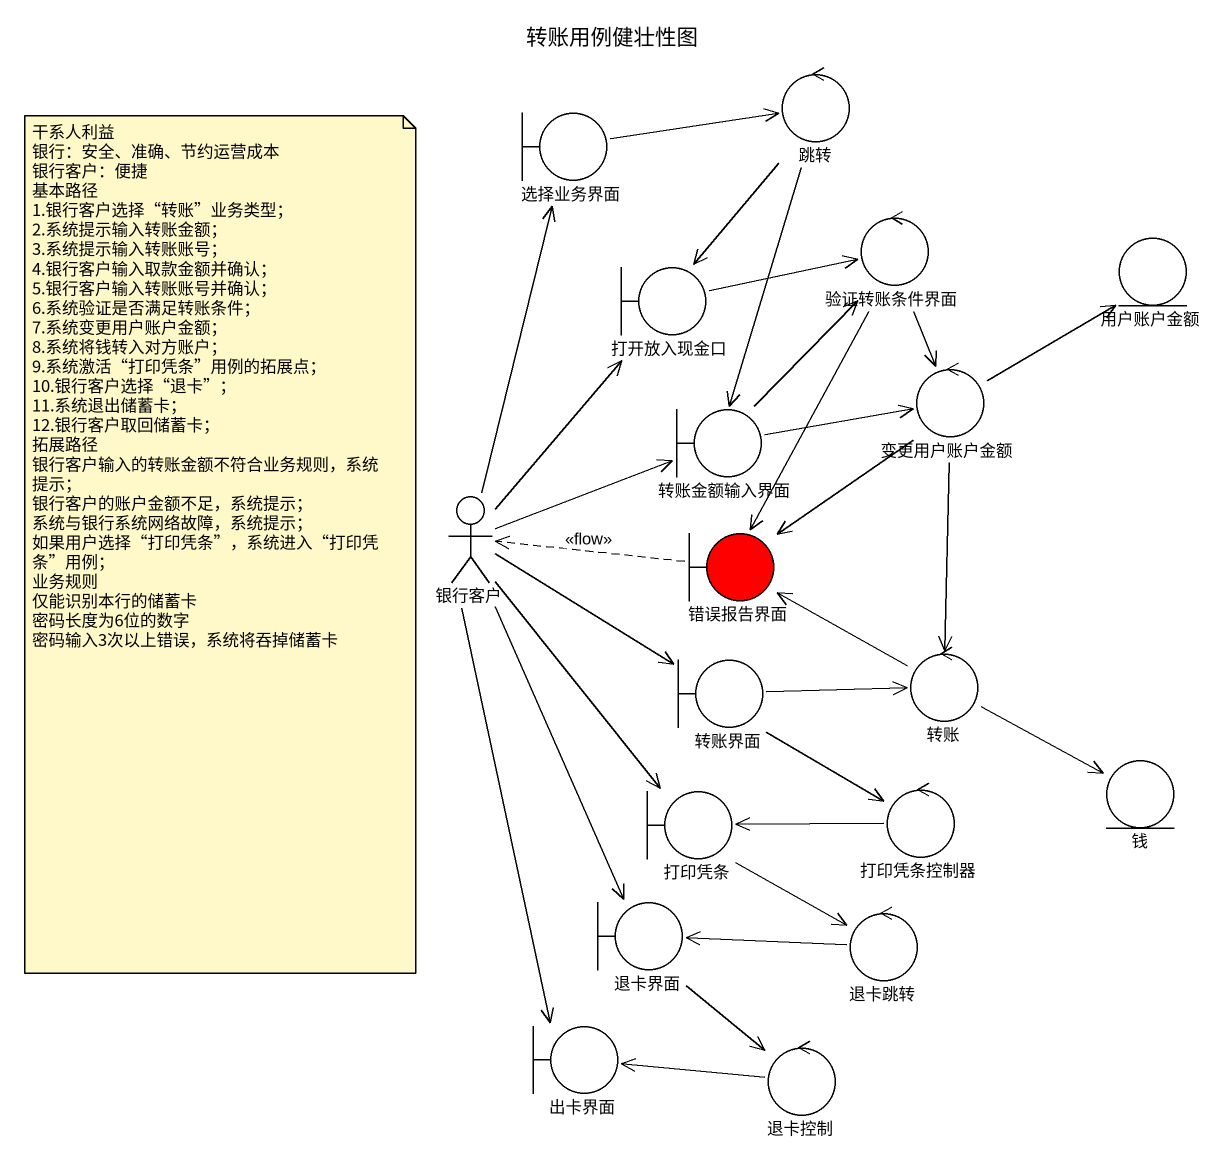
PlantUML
@startuml
title 转账用例健壮性图
control 跳转
boundary 选择业务界面
control 验证转账条件界面
boundary 打开放入现金口
entity 用户账户金额
boundary 转账金额输入界面
control 变更用户账户金额
actor 银行客户
boundary 错误报告界面 #FF0000
boundary 转账界面
control 转账
entity 钱
boundary 打印凭条
control 打印凭条控制器
boundary 退卡界面
control 退卡跳转
boundary 出卡界面
control 退卡控制
跳转 --> 打开放入现金口
跳转 --> 转账金额输入界面
选择业务界面 -right-> 跳转
验证转账条件界面 --> 变更用户账户金额
验证转账条件界面 --> 错误报告界面
打开放入现金口 -right-> 验证转账条件界面
转账金额输入界面 -up-> 验证转账条件界面
转账金额输入界面 -right-> 变更用户账户金额
变更用户账户金额 -up-> 用户账户金额
变更用户账户金额 --> 错误报告界面
变更用户账户金额 --> 转账
银行客户 -up-> 选择业务界面
银行客户 -up-> 打开放入现金口
银行客户 -right-> 转账金额输入界面
银行客户 -right-> 转账界面
银行客户 --> 打印凭条
银行客户 --> 退卡界面
银行客户 --> 出卡界面
错误报告界面 .left.> 银行客户 : <<flow>>
转账界面 -right-> 转账
转账界面 --> 打印凭条控制器
转账 -left-> 错误报告界面
转账 -right-> 钱
打印凭条 --> 退卡跳转
打印凭条控制器 -left-> 打印凭条
退卡界面 --> 退卡控制
退卡跳转 -left-> 退卡界面
退卡控制 -left-> 出卡界面
note as N1
  干系人利益
  银行：安全、准确、节约运营成本
  银行客户：便捷
  基本路径
  1.银行客户选择“转账”业务类型；
  2.系统提示输入转账金额；
  3.系统提示输入转账账号；
  4.银行客户输入取款金额并确认；
  5.银行客户输入转账账号并确认；
  6.系统验证是否满足转账条件；
  7.系统变更用户账户金额；
  8.系统将钱转入对方账户；
  9.系统激活“打印凭条”用例的拓展点；
  10.银行客户选择“退卡”；
  11.系统退出储蓄卡；
  12.银行客户取回储蓄卡；
  拓展路径
  银行客户输入的转账金额不符合业务规则，系统提示；
  银行客户的账户金额不足，系统提示；
  系统与银行系统网络故障，系统提示；
  如果用户选择“打印凭条”，系统进入“打印凭条”用例；
  业务规则
  仅能识别本行的储蓄卡
  密码长度为6位的数字
  密码输入3次以上错误，系统将吞掉储蓄卡
end note
@enduml
